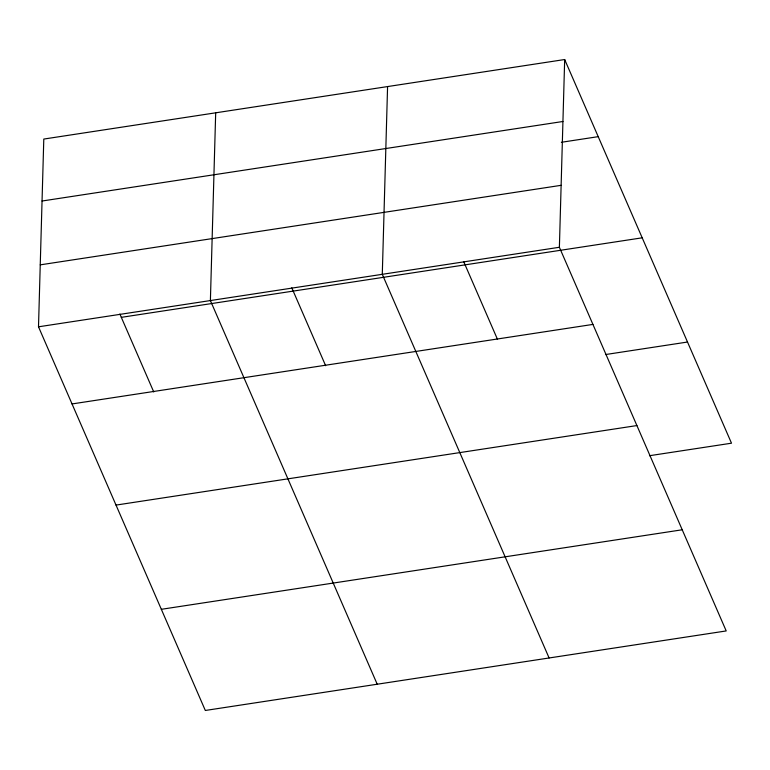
<?xml version="1.0" encoding="UTF-8"?>
<svg xmlns="http://www.w3.org/2000/svg" width="770" height="770" viewBox="0 0 770 770"><rect width="100%" height="100%" fill="white"/><g stroke="black" fill="none" stroke-linecap="round" stroke-linejoin="round"><path stroke-width="1.16" d="M564.679 59.531L559.386 247.276L726.206 630.938L205.321 710.469L38.5 326.807L43.794 139.062L564.679 59.531L731.5 443.193L649.485 455.715M215.687 112.815L210.393 300.57L377.213 684.222M387.579 86.567L382.286 274.322L549.106 657.975M42.042 201.018L562.937 121.487M561.369 142.286L598.213 136.656M40.242 264.851L561.138 185.32M38.5 326.807L559.386 247.276M121.314 317.346L642.199 237.815M72.034 403.942L592.919 324.411M605.499 354.556L687.514 342.034M116.02 505.091L636.906 425.56M161.334 609.311L682.22 529.779M463.665 261.559L497.535 339.454M291.772 287.797L325.643 365.702M119.879 314.044L153.75 391.949"/></g></svg>
